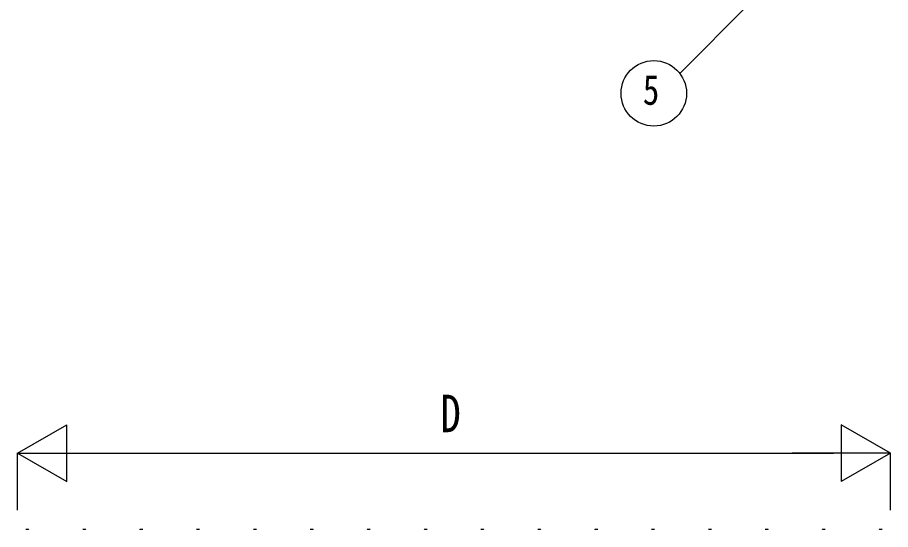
# Model space of a CAD drawing. Units: millimetres, scale not verified. Extents: x -16820 to 16820, y -11880 to 11880.
# Drawn here: x -12498 to -9428, y 1286 to 3086 of the extents above; entities that cross this region are included whole.
import ezdxf
from ezdxf.enums import TextEntityAlignment as Align

# ---------------------------------------------------------------- set-up
doc = ezdxf.new("R2010")
doc.units = ezdxf.units.MM
doc.header["$LTSCALE"] = 50
doc.layers.add('0-5_YKK_13', color=4, linetype='Continuous')
doc.layers.add('0-7_YKK_D', color=6, linetype='Continuous')
doc.styles.add('ＭＳ ゴシック', font='')
doc.styles.get('ＭＳ ゴシック').set_extended_font_data('MS Gothic')

msp = doc.modelspace()

# ---------------------------------------------------------------- linework, layer by layer
at = {"layer": '0-5_YKK_13'}
for p, q in [((-12467.52, 1286.62), (-12458.98, 1286.62)), ((-12267.52, 1286.62), (-12258.98, 1286.62)), ((-12067.52, 1286.62), (-12058.98, 1286.62)), ((-11867.52, 1286.62), (-11858.98, 1286.62)), ((-11667.52, 1286.62), (-11658.98, 1286.62)), ((-11467.52, 1286.62), (-11458.98, 1286.62)), ((-11267.52, 1286.62), (-11258.98, 1286.62)), ((-11067.52, 1286.62), (-11058.98, 1286.62)), ((-10867.52, 1286.62), (-10858.98, 1286.62)), ((-10667.52, 1286.62), (-10658.98, 1286.62)), ((-10467.52, 1286.62), (-10458.98, 1286.62)), ((-10267.52, 1286.62), (-10258.98, 1286.62)), ((-10067.52, 1286.62), (-10058.98, 1286.62)), ((-9867.52, 1286.62), (-9858.98, 1286.62)), ((-9667.52, 1286.62), (-9658.98, 1286.62)), ((-9467.52, 1286.62), (-9458.98, 1286.62))]:
    msp.add_line(p, q, dxfattribs=at)
for centre, start, end in [((-12467.52, 1285.62), 90, 178.60509), ((-12458.98, 1285.62), 1.39491, 90), ((-12267.52, 1285.62), 90, 178.60509), ((-12258.98, 1285.62), 1.39491, 90), ((-12067.52, 1285.62), 90, 178.60509), ((-12058.98, 1285.62), 1.39491, 90), ((-11867.52, 1285.62), 90, 178.60509), ((-11858.98, 1285.62), 1.39491, 90), ((-11667.52, 1285.62), 90, 178.60509), ((-11658.98, 1285.62), 1.39491, 90), ((-11467.52, 1285.62), 90, 178.60509), ((-11458.98, 1285.62), 1.39491, 90), ((-11267.52, 1285.62), 90, 178.60509), ((-11258.98, 1285.62), 1.39491, 90), ((-11067.52, 1285.62), 90, 178.60509), ((-11058.98, 1285.62), 1.39491, 90), ((-10867.52, 1285.62), 90, 178.60509), ((-10858.98, 1285.62), 1.39491, 90), ((-10667.52, 1285.62), 90, 178.60509), ((-10658.98, 1285.62), 1.39491, 90), ((-10467.52, 1285.62), 90, 178.60509), ((-10458.98, 1285.62), 1.39491, 90), ((-10267.52, 1285.62), 90, 178.60509), ((-10258.98, 1285.62), 1.39491, 90), ((-10067.52, 1285.62), 90, 178.60509), ((-10058.98, 1285.62), 1.39491, 90), ((-9867.52, 1285.62), 90, 178.60509), ((-9858.98, 1285.62), 1.39491, 90), ((-9667.52, 1285.62), 90, 178.60509), ((-9658.98, 1285.62), 1.39491, 90), ((-9467.52, 1285.62), 90, 178.60509), ((-9458.98, 1285.62), 1.39491, 90)]:
    msp.add_arc(centre, 1, start, end, dxfattribs=at)
at = {"layer": '0-7_YKK_D'}
for p, q in [((-10169.38, 2889.91), (-9924.04, 3135.25)), ((-12498.25, 1554.32), (-12325.05, 1654.32)), ((-12325.05, 1454.32), (-12325.05, 1654.32)), ((-9428.25, 1554.32), (-9601.46, 1654.32)), ((-9601.46, 1654.32), (-9601.46, 1454.32)), ((-12498.25, 1354.32), (-12498.25, 1555.32)), ((-12498.25, 1554.32), (-12325.05, 1454.32)), ((-12498.25, 1554.32), (-12151.84, 1554.32)), ((-12298.25, 1554.32), (-9628.25, 1554.32)), ((-9428.25, 1554.32), (-9774.66, 1554.32)), ((-9428.25, 1554.32), (-9601.46, 1454.32)), ((-9428.25, 1354.32), (-9428.25, 1555.32))]:
    msp.add_line(p, q, dxfattribs=at)
msp.add_circle((-10260.67, 2819.63), 115.2, dxfattribs=at)

# ---------------------------------------------------------------- texts
at = {"layer": '0-7_YKK_D', "style": 'ＭＳ ゴシック', "width": 0.8}
for s, height, p in [('5', 105.6, (-10299.07, 2747.63)), ('D', 132, (-11011.25, 1588.32))]:
    msp.add_text(s, height=height, dxfattribs=at).set_placement(p, align=Align.BOTTOM_LEFT)

doc.saveas('drawing.dxf')
